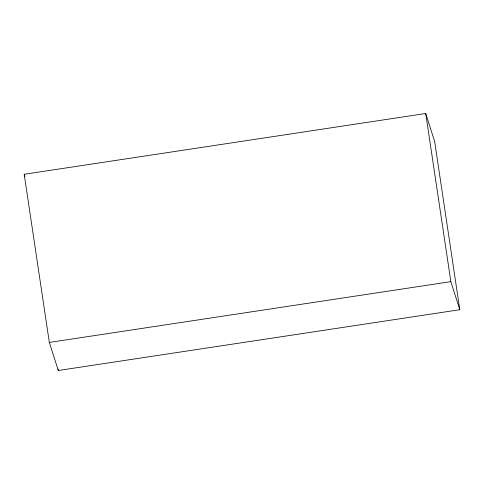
<?xml version="1.0" encoding="UTF-8"?>
<svg xmlns="http://www.w3.org/2000/svg" width="484" height="484" viewBox="0 0 484 484"><rect width="100%" height="100%" fill="white"/><g stroke="black" fill="none" stroke-linecap="round" stroke-linejoin="round"><path stroke-width="0.73" d="M24.2 174.282L425.72 113.498L434.668 141.57L459.8 309.718L58.28 370.502L49.332 342.43L24.2 174.282L24.89 176.442M49.332 342.43L450.852 281.646L459.8 309.718M425.72 113.498L450.852 281.646M58.056 369.008L58.28 370.502"/></g></svg>
